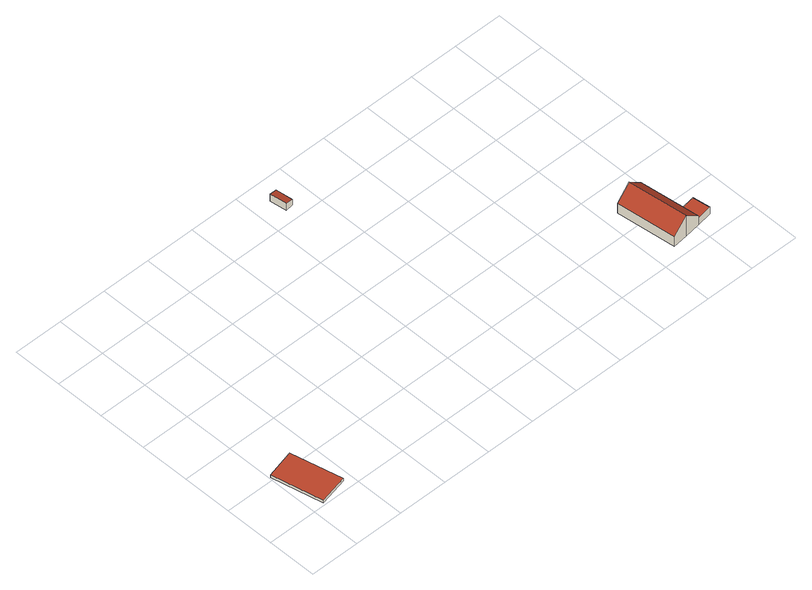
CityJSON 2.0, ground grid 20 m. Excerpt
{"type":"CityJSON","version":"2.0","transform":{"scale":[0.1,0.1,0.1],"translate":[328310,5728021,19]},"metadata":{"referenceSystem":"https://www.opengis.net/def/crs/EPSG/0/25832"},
"CityObjects":{
"building1":{"type":"Building","attributes":{"Geometrietyp2DReferenz":"3000","Gemeindeschluessel":"05170048","function":"31001_2720","roofType":"9999","measuredHeight":1.16},"address":[{"country":"Germany","locality":"Wesel","thoroughfareNumber":"15","thoroughfareName":"Westerheide"}],"geometry":[{"type":"Solid","lod":"2","boundaries":[[[[0,1,2,3]],[[1,4,5,2]],[[0,6,4,1]],[[3,7,6,0]],[[2,5,7,3]],[[4,6,7,5]]]],"semantics":{"surfaces":[{"type":"RoofSurface"},{"type":"WallSurface"},{"type":"GroundSurface"}],"values":[[0,1,1,1,1,2]]}}]},
"building2":{"type":"Building","attributes":{"Geometrietyp2DReferenz":"3000","Gemeindeschluessel":"05170048","function":"31001_1010","roofType":"2100","measuredHeight":3.34},"address":[{"country":"Germany","locality":"Wesel","thoroughfareNumber":"125","thoroughfareName":"Bislicher Straße"}],"geometry":[{"type":"Solid","lod":"2","boundaries":[[[[8,9,10,11]],[[12,13,9,8]],[[14,15,13,12]],[[11,10,15,14]],[[12,8,11,14]],[[9,13,15,10]]]],"semantics":{"surfaces":[{"type":"WallSurface"},{"type":"RoofSurface"},{"type":"GroundSurface"}],"values":[[0,0,0,0,1,2]]}}]},
"building3":{"type":"Building","attributes":{"Geometrietyp2DReferenz":"3000","Gemeindeschluessel":"05170048","function":"31001_1210","roofType":"3100","measuredHeight":9.69},"address":[{"country":"Germany","locality":"Wesel","thoroughfareNumber":"119","thoroughfareName":"Bislicher Straße"}],"geometry":[{"type":"Solid","lod":"2","boundaries":[[[[16,17,18,19]],[[20,21,17,16]],[[22,23,21,20]],[[24,25,23,22]],[[26,27,25,24]],[[28,29,27,26]],[[19,18,29,28]],[[19,28,26,24,16]],[[22,20,16,24]],[[17,21,23,25,27,29,18]]]],"semantics":{"surfaces":[{"type":"WallSurface"},{"type":"RoofSurface"},{"type":"GroundSurface"}],"values":[[0,0,0,0,0,0,0,1,1,2]]}}]},
"building4":{"type":"Building","attributes":{"Geometrietyp2DReferenz":"3000","Gemeindeschluessel":"05170048","function":"31001_2463","roofType":"1000","measuredHeight":3.12},"address":[{"country":"Germany","locality":"Wesel","thoroughfareNumber":"119","thoroughfareName":"Bislicher Straße"}],"geometry":[{"type":"Solid","lod":"2","boundaries":[[[[30,31,32,33]],[[34,35,31,30]],[[36,37,35,34]],[[33,32,37,36]],[[34,30,33,36]],[[31,35,37,32]]]],"semantics":{"surfaces":[{"type":"WallSurface"},{"type":"RoofSurface"},{"type":"GroundSurface"}],"values":[[0,0,0,0,1,2]]}}]}
},
"vertices":[
[167,37,12],[120,242,12],[5,214,12],[50,9,12],[120,242,0],[5,214,0],[167,37,0],[50,9,0],
[905,1119,31],[905,1119,4],[873,1115,4],[873,1115,38],[913,1051,31],[913,1051,4],[881,1046,38],[881,1046,4],
[1743,51,105],[1743,51,8],[1805,59,8],[1805,59,52],[1682,43,52],[1682,43,8],[1652,283,52],[1652,283,8],[1713,290,105],[1713,290,8],[1775,298,52],[1775,298,8],[1796,129,52],[1796,129,8],
[1867,69,40],[1867,69,9],[1857,139,9],[1857,139,40],[1805,59,40],[1805,59,9],[1796,129,40],[1796,129,9]
]}
